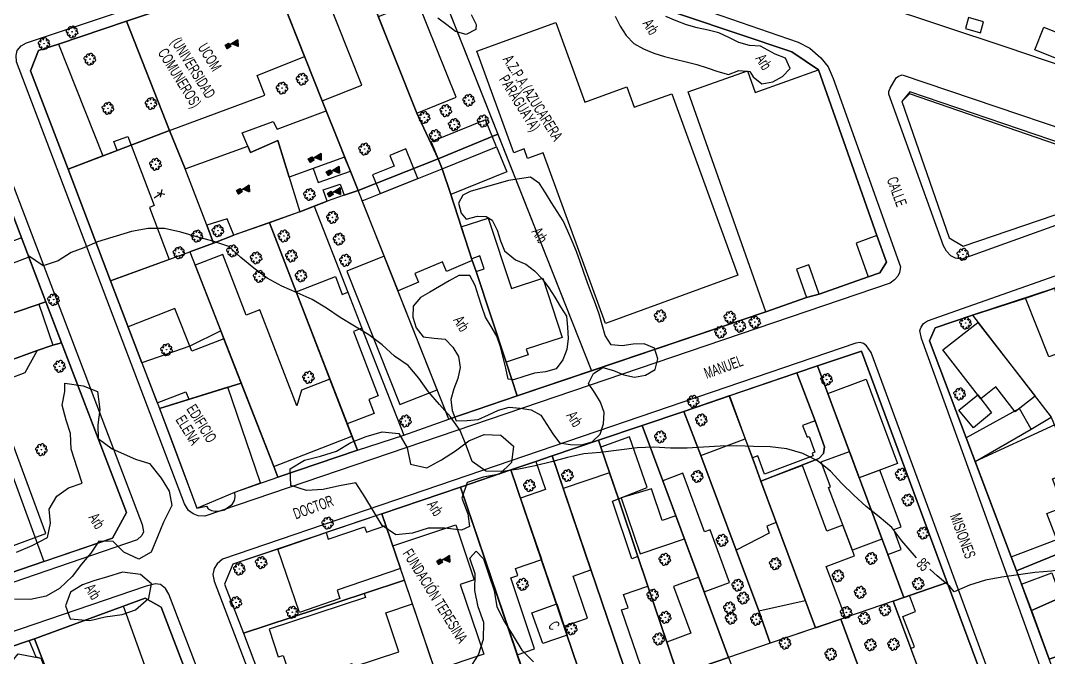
# Model space of a CAD drawing. Header units: millimetres. Extents: x 438774 to 440085, y 7202522 to 7203572.
# Drawn here: x 439431.5 to 439616.7, y 7202776.5 to 7202891.2 of the extents above; entities that cross this region are included whole.
import ezdxf

# ---------------------------------------------------------------- set-up
doc = ezdxf.new("R2010")
doc.units = ezdxf.units.MM
doc.linetypes.add('00', pattern=[10, 0, -10])
for name, color, linetype in [('0505', 1, 'Continuous'), ('0506', 1, 'Continuous'), ('0603', 1, 'Continuous'), ('0611', 30, 'Continuous'), ('0612', 7, 'Continuous'), ('0703', 6, 'Continuous'), ('0705', 242, 'Continuous'), ('0707', 7, 'Continuous'), ('0801', 10, 'Continuous'), ('0803', 160, 'Continuous'), ('0811', 10, 'Continuous'), ('0812', 7, 'Continuous'), ('0821', 10, 'Continuous'), ('0822', 7, 'Continuous'), ('0853', 7, 'Continuous'), ('1005', 3, 'Continuous'), ('1006', 3, 'Continuous'), ('1007', 3, 'Continuous')]:
    doc.layers.add(name, color=color, linetype=linetype)
doc.styles.add('02', font='swissc.ttf')

# ---------------------------------------------------------------- blocks, each defined once
blk = doc.blocks.new('15')
for p, q in [((-0.38, 0.75), (0.37, 0.75)), ((-0.38, 0.73), (0.37, 0.73)), ((-0.38, 0.72), (0.37, 0.72)), ((-0.38, 0.7), (0.37, 0.7)), ((-0.38, 0.69), (0.37, 0.69)), ((-0.38, 0.67), (0.37, 0.67)), ((-0.38, 0.66), (0.37, 0.66)), ((-0.38, 0.64), (0.37, 0.64)), ((-0.38, 0.63), (0.37, 0.63)), ((-0.38, 0.61), (0.37, 0.61)), ((-0.38, 0.6), (0.37, 0.6)), ((-0.38, 0.58), (0.37, 0.58)), ((-0.38, 0.57), (0.37, 0.57)), ((-0.38, 0.55), (0.37, 0.55)), ((-0.38, 0.54), (0.37, 0.54)), ((-0.38, 0.52), (0.37, 0.52)), ((-0.38, 0.51), (0.37, 0.51)), ((-0.38, 0.49), (0.37, 0.49)), ((-0.38, 0.48), (0.37, 0.48)), ((-0.38, 0.46), (0.37, 0.46)), ((-0.38, 0.45), (0.37, 0.45)), ((-0.38, 0.43), (0.37, 0.43)), ((-0.38, 0.42), (0.37, 0.42)), ((-0.38, 0.4), (0.37, 0.4)), ((-0.38, 0.39), (0.37, 0.39)), ((-0.38, 0.37), (0.37, 0.37)), ((-0.38, 0.36), (0.37, 0.36)), ((-0.38, 0.34), (0.37, 0.34)), ((-0.38, 0.33), (0.37, 0.33)), ((-0.38, 0.31), (0.37, 0.31)), ((-0.38, 0.3), (0.37, 0.3)), ((-0.38, 0.28), (0.37, 0.28)), ((-0.38, 0.27), (0.37, 0.27)), ((-0.38, 0.25), (0.37, 0.25)), ((-0.38, 0.24), (0.37, 0.24)), ((-0.38, 0.22), (0.37, 0.22)), ((-0.38, 0.21), (0.37, 0.21)), ((-0.38, 0.19), (0.37, 0.19)), ((-0.38, 0.18), (0.37, 0.18)), ((-0.38, 0.16), (0.37, 0.16)), ((-0.38, 0.15), (0.37, 0.15)), ((-0.38, 0.13), (0.37, 0.13)), ((-0.38, 0.12), (0.37, 0.12)), ((-0.38, 0.1), (0.37, 0.1)), ((-0.38, 0.09), (0.37, 0.09)), ((-0.38, 0.07), (0.37, 0.07)), ((-0.38, 0.06), (0.37, 0.06)), ((-0.38, 0.04), (0.37, 0.04)), ((-0.38, 0.03), (0.37, 0.03)), ((-0.38, 0.01), (0.37, 0.01))]:
    blk.add_line(p, q)
for points in [[(0, 0), (0, 2.5), (1.05, 1.88), (0, 1.12)], [(-0.38, 0.75), (0.37, 0.75), (0.37, 0), (-0.38, 0)]]:
    blk.add_lwpolyline(points, close=True)
blk.add_lwpolyline([(0.01, 2.48), (0.01, 1.17), (1.02, 1.88), (0.03, 2.48), (0.03, 1.23), (0.97, 1.88), (0.04, 2.42), (0.04, 1.28), (0.93, 1.88), (0.06, 2.38), (0.06, 1.33), (0.89, 1.88), (0.07, 2.33), (0.07, 1.38), (0.84, 1.88), (0.09, 2.28), (0.09, 1.42), (0.79, 1.88), (0.1, 2.23), (0.1, 1.48), (0.75, 1.88), (0.12, 2.17), (0.12, 1.53), (0.7, 1.88), (0.13, 2.12), (0.13, 1.58), (0.66, 1.88), (0.15, 2.08), (0.15, 1.62), (0.61, 1.88), (0.16, 2.03), (0.16, 1.67), (0.55, 1.88), (0.18, 2), (0.18, 1.7), (0.51, 1.88), (0.19, 1.95), (0.19, 1.75), (0.46, 1.88), (0.21, 1.92), (0.21, 1.78), (0.42, 1.88), (0.22, 1.9), (0.22, 1.8), (0.37, 1.88), (0.24, 1.88), (0.24, 1.83), (0.3, 1.85), (0.24, 1.85)])
blk = doc.blocks.new('18')
for points in [[(-0.5, 1), (0.5, 2)], [(-0.5, 2), (0.5, 1)], [(0, 0), (0, 1.5)]]:
    blk.add_lwpolyline(points)
blk = doc.blocks.new('09')
for p, q in [((-0.04, 0.01), (0.04, 0.01)), ((-0.02, 0.03), (0.02, 0.03)), ((0, 0.05), (0, 0.05)), ((-0.04, -0.01), (0.04, -0.01)), ((-0.02, -0.03), (0.02, -0.03))]:
    blk.add_line(p, q)
for points in [[(-0.61, 0.39), (-0.76, 0.34), (-0.88, 0.27), (-0.97, 0.13), (-1, 0), (-0.96, -0.15), (-0.88, -0.26), (-0.83, -0.31), (-0.73, -0.36), (-0.58, -0.38)], [(-0.12, 0.67), (-0.2, 0.77), (-0.32, 0.84), (-0.46, 0.87), (-0.62, 0.83), (-0.74, 0.77), (-0.81, 0.63), (-0.83, 0.49), (-0.83, 0.42), (-0.79, 0.32), (-0.69, 0.22), (-0.62, 0.16)], [(-0.41, 0.6), (-0.39, 0.72), (-0.35, 0.82), (-0.3, 0.88), (-0.18, 0.96), (-0.03, 1), (0.1, 0.96), (0.24, 0.87), (0.31, 0.75), (0.36, 0.62), (0.37, 0.55)], [(0.11, 0.66), (0.19, 0.71), (0.31, 0.78), (0.42, 0.81), (0.49, 0.81), (0.63, 0.78), (0.76, 0.7), (0.82, 0.58), (0.84, 0.41), (0.81, 0.28), (0.75, 0.16), (0.69, 0.06)], [(0.67, -0.42), (0.8, -0.38), (0.91, -0.29), (0.99, -0.14), (1.01, -0.01), (0.95, 0.14), (0.86, 0.24), (0.8, 0.29), (0.7, 0.32), (0.56, 0.34)], [(-0.14, -0.69), (-0.19, -0.75), (-0.3, -0.83), (-0.4, -0.87), (-0.48, -0.87), (-0.61, -0.83), (-0.74, -0.75), (-0.8, -0.63), (-0.83, -0.47), (-0.79, -0.33), (-0.7, -0.18), (-0.64, -0.12)], [(-0.38, -0.63), (-0.34, -0.76), (-0.26, -0.88), (-0.13, -0.97), (0.01, -1.01), (0.15, -0.97), (0.27, -0.88), (0.32, -0.83), (0.36, -0.73), (0.38, -0.57)], [(0.15, -0.7), (0.32, -0.83), (0.46, -0.87), (0.62, -0.85), (0.74, -0.79), (0.83, -0.66), (0.86, -0.52), (0.86, -0.45), (0.83, -0.34), (0.74, -0.24), (0.67, -0.18)]]:
    blk.add_lwpolyline(points)
blk.add_lwpolyline([(0, -0.05), (-0.05, 0), (0, 0.05), (0.05, 0)], close=True)

msp = doc.modelspace()

# ---------------------------------------------------------------- linework, layer by layer
at = {"layer": '0505', "linetype": 'Continuous', "elevation": 85, "flags": 128}
for points in [[(439592.9, 7202794.45), (439590.24, 7202797.47), (439588.48, 7202799.91), (439586.17, 7202801.81), (439583.81, 7202803.66), (439581.63, 7202805.73), (439579.48, 7202807.82), (439577.42, 7202810), (439575.1, 7202811.91), (439572.41, 7202813.22), (439569.52, 7202814.04), (439566.55, 7202814.43), (439563.54, 7202814.46), (439560.55, 7202814.58), (439557.55, 7202814.54), (439554.55, 7202814.38), (439551.56, 7202814.19), (439548.56, 7202814.18), (439545.56, 7202814.36), (439542.57, 7202814.23), (439535.95, 7202813.41), (439532.96, 7202813.12), (439530.03, 7202812.46), (439527.13, 7202811.69), (439524.22, 7202810.99), (439521.27, 7202810.41), (439518.31, 7202809.95), (439515.31, 7202810.04), (439512.84, 7202811.74), (439511.82, 7202814.56), (439510.68, 7202817.34), (439508.93, 7202819.79), (439506.97, 7202822.05), (439504.99, 7202824.3), (439503.27, 7202826.76), (439501.31, 7202829.03), (439498.85, 7202830.75), (439496.63, 7202832.77), (439494.21, 7202834.55), (439491.66, 7202836.11), (439489.1, 7202837.68), (439486.62, 7202839.38), (439484.05, 7202840.91), (439481.32, 7202842.15), (439478.55, 7202843.32), (439475.94, 7202844.8), (439473.5, 7202846.56), (439471.2, 7202848.48), (439469, 7202850.51), (439466.15, 7202851.46), (439463.26, 7202852.25), (439460.37, 7202853.04), (439457.45, 7202853.74), (439454.45, 7202853.73), (439451.49, 7202853.21), (439445.34, 7202851.3), (439442.86, 7202850.27), (439440.63, 7202849.37), (439438.29, 7202847.9), (439435.55, 7202846.97), (439432.91, 7202848.79), (439421.46, 7202878.78)], [(439652.19, 7202779.28), (439651.06, 7202780.99), (439649.24, 7202783.39), (439643.99, 7202787.19), (439641.74, 7202789.18), (439639.11, 7202790.63), (439636.16, 7202791.14), (439633.2, 7202791.69), (439630.26, 7202792.27), (439627.31, 7202792.79), (439624.31, 7202792.96), (439621.32, 7202792.71), (439617.22, 7202792.01), (439614.23, 7202791.79), (439611.26, 7202791.36), (439608.28, 7202790.97), (439605.33, 7202790.43), (439602.47, 7202789.53), (439599.72, 7202788.33), (439598.9, 7202789.24), (439596.61, 7202791.18), (439595.38, 7202792.32)]]:
    msp.add_lwpolyline(points, dxfattribs=at)
at = {"layer": '0505', "linetype": '00', "elevation": 85, "flags": 128}
msp.add_lwpolyline([(439595.38, 7202792.32), (439592.9, 7202794.45)], dxfattribs=at)
at = {"layer": '0603', "linetype": 'Continuous', "flags": 128}
for points in [[(439276.86, 7202997.55), (439300.73, 7202989.62), (439419.01, 7202949.95), (439487.2, 7202926.88), (439539.11, 7202909.64), (439609.18, 7202886.39), (439688.49, 7202859.47), (439747.77, 7202839.63)], [(439500.56, 7202909.88), (439501.67, 7202910.24), (439502.58, 7202910.34), (439504.09, 7202910.12), (439536.76, 7202899.34), (439571.56, 7202887.28), (439573.7, 7202886.2)], [(439589.27, 7202880.82), (439589.69, 7202881.14), (439590.34, 7202881.36), (439636.84, 7202865.64)]]:
    msp.add_lwpolyline(points, dxfattribs=at)
at = {"layer": '0611', "linetype": 'Continuous', "flags": 128}
for points in [[(439573.7, 7202886.2), (439575.68, 7202884.47), (439576.97, 7202882.85), (439577.87, 7202880.75), (439590.03, 7202846.84), (439589.85, 7202845.8), (439589.55, 7202845.13), (439588.96, 7202844.49), (439588.17, 7202843.85), (439464.67, 7202801.9), (439463.5, 7202801.96), (439462.59, 7202802.34), (439461.74, 7202802.95), (439461.02, 7202804.17), (439430.74, 7202883.71), (439430.67, 7202884.86), (439430.86, 7202885.77), (439431.59, 7202886.59), (439432.55, 7202887.15), (439500.56, 7202909.88)], [(439361.86, 7202862.92), (439419.75, 7202882.52), (439420.9, 7202882.61), (439421.63, 7202882.38), (439422.08, 7202882.13), (439422.52, 7202881.33), (439453.42, 7202800.41), (439453.66, 7202799.08), (439453.36, 7202798.42), (439452.51, 7202797.65), (439411.82, 7202783.77)], [(439636.84, 7202865.64), (439637.37, 7202864.93), (439637.98, 7202863.81), (439637.86, 7202862.23), (439637.16, 7202861.19), (439601.05, 7202848.19), (439599.92, 7202848.36), (439599.07, 7202848.82), (439598.34, 7202849.63), (439597.8, 7202850.6), (439587.94, 7202877.9), (439587.92, 7202878.4), (439588.19, 7202878.97), (439589.27, 7202880.82)], [(439620.78, 7202759.46), (439593.83, 7202833.91), (439593.49, 7202835.36), (439593.72, 7202835.97), (439594.17, 7202836.63), (439594.88, 7202837.12), (439652.32, 7202857.31), (439654.02, 7202857.91), (439655.92, 7202858.15), (439657.65, 7202858.2), (439659.22, 7202857.87)], [(439613.02, 7202754.56), (439584.71, 7202831.41), (439583.88, 7202832.57), (439583.36, 7202833.04), (439582.77, 7202833.21), (439581.95, 7202833.1), (439467.88, 7202794.2), (439466.92, 7202793.35), (439466.34, 7202792.49), (439466.12, 7202791.44), (439466.37, 7202790.25), (439497.15, 7202709.43), (439497.95, 7202708.14), (439498.61, 7202707.6), (439499.37, 7202707.48), (439500.08, 7202707.69), (439580.79, 7202734.22)], [(439467.16, 7202696.13), (439488.87, 7202703.56), (439489.35, 7202704.28), (439489.38, 7202705.23), (439489.21, 7202706.98), (439458.23, 7202787.89), (439457.6, 7202788.91), (439456.73, 7202789.61), (439455.74, 7202789.73), (439454.1, 7202789.34), (439416.41, 7202776.5)]]:
    msp.add_lwpolyline(points, dxfattribs=at)
at = {"layer": '0703', "linetype": 'Continuous', "flags": 128}
for points in [[(439476.67, 7202899.73), (439450.55, 7202891.05), (439438.32, 7202886.93), (439434.72, 7202885.77), (439433.27, 7202882.13), (439440.07, 7202864.43), (439447.72, 7202844.3), (439453.33, 7202829.54), (439456.5, 7202821.31), (439463.25, 7202803.34), (439470.1, 7202806.24), (439477.85, 7202808.92), (439492.19, 7202813.79), (439500.52, 7202816.5), (439508.65, 7202819.37), (439520.95, 7202823.62), (439534.35, 7202828.12), (439565.78, 7202838.69), (439573.11, 7202841.28), (439575.35, 7202841.91), (439584.18, 7202845.04), (439586.3, 7202845.71), (439587.52, 7202847.67), (439585.79, 7202852.44), (439575.23, 7202882.27), (439570.42, 7202885.54), (439502.61, 7202908.35)], [(439410.84, 7202785.32), (439421.43, 7202788.9), (439435.7, 7202793.74), (439448.08, 7202797.94), (439450.56, 7202802.61), (439438.89, 7202833.14), (439436.07, 7202840.53), (439421.46, 7202878.78), (439419.2, 7202880.02), (439391.24, 7202870.62), (439376.81, 7202865.78), (439362.98, 7202861.14)], [(439622.74, 7202760.69), (439621.01, 7202765.27), (439616.83, 7202776.2), (439613.6, 7202784.97), (439611.85, 7202789.71), (439610.92, 7202792.11), (439609.96, 7202794.59), (439601.86, 7202816.03), (439595.26, 7202833.52), (439596.26, 7202835.85), (439603, 7202838.11), (439612.56, 7202841.18), (439617.82, 7202842.99), (439628.11, 7202846.52), (439635.55, 7202849.02), (439656.26, 7202855.95), (439658.58, 7202855.82), (439665.73, 7202853.33), (439673.25, 7202850.85), (439681.53, 7202847.96), (439689.25, 7202845.36), (439733.18, 7202830.41)], [(439604.5, 7202773.65), (439598.45, 7202789.98), (439582.99, 7202831.64), (439575.1, 7202828.97), (439571.37, 7202827.71), (439559.19, 7202823.57), (439551, 7202820.8), (439543.51, 7202818.27), (439535.61, 7202815.59), (439527.26, 7202812.76), (439524.35, 7202811.76), (439519.83, 7202810.24), (439510.77, 7202807.17), (439496.58, 7202802.36), (439469.75, 7202793.27), (439468.26, 7202789.7), (439471.63, 7202780.84), (439479.28, 7202760.72)], [(439417.74, 7202774.4), (439434.01, 7202779.85), (439453.95, 7202787.16), (439456.81, 7202785.55), (439465.52, 7202762.77), (439468.82, 7202754.16), (439471.75, 7202746.73), (439474.94, 7202738.19), (439479.21, 7202727.01), (439487.01, 7202706.64), (439486.01, 7202704.29), (439470.86, 7202699.15), (439466.24, 7202697.58)]]:
    msp.add_lwpolyline(points, dxfattribs=at)
msp.add_lwpolyline([(439590.24, 7202876.59), (439598.77, 7202852.02), (439601.3, 7202850.53), (439634.09, 7202861.72), (439633.98, 7202863.36), (439591.65, 7202877.97)], close=True, dxfattribs=at)
at = {"layer": '0705', "linetype": 'Continuous', "flags": 128}
for points in [[(439517.5, 7202870.71), (439506.73, 7202866.28), (439502.89, 7202874.48), (439490.91, 7202904.48), (439502.61, 7202908.35)], [(439575.23, 7202882.27), (439570.42, 7202885.54), (439502.61, 7202908.35), (439534.35, 7202828.12), (439565.78, 7202838.69), (439573.11, 7202841.28), (439575.35, 7202841.91), (439584.18, 7202845.04), (439586.3, 7202845.71), (439587.52, 7202847.67), (439585.79, 7202852.44), (439575.23, 7202882.27)], [(439490.91, 7202904.48), (439502.89, 7202874.48), (439506.73, 7202866.28), (439492.29, 7202860.58), (439485.8, 7202876.68), (439476.67, 7202899.73), (439483.98, 7202902.2)], [(439476.67, 7202899.73), (439485.8, 7202876.68), (439492.29, 7202860.58), (439489.78, 7202859.71), (439486.71, 7202858.65), (439484.36, 7202857.72), (439481.79, 7202856.72), (439476.31, 7202854.74), (439469.93, 7202852.5), (439466.25, 7202851.07), (439465.04, 7202854.31), (439461.13, 7202864.46), (439458.31, 7202871.34), (439450.55, 7202891.05)], [(439450.55, 7202891.05), (439438.32, 7202886.93), (439434.72, 7202885.77), (439433.27, 7202882.13), (439440.07, 7202864.43), (439458.31, 7202871.34)], [(439406.13, 7202830.32), (439436.07, 7202840.53), (439421.46, 7202878.78), (439419.2, 7202880.02), (439391.24, 7202870.62)], [(439633.98, 7202863.36), (439591.65, 7202877.97), (439590.24, 7202876.59), (439598.77, 7202852.02), (439601.3, 7202850.53), (439634.09, 7202861.72)], [(439458.31, 7202871.34), (439440.07, 7202864.43), (439447.72, 7202844.3), (439462.01, 7202849.52), (439466.25, 7202851.07), (439465.04, 7202854.31), (439461.13, 7202864.46)], [(439506.73, 7202866.28), (439517.5, 7202870.71), (439534.35, 7202828.12), (439520.95, 7202823.62), (439518.98, 7202829.64), (439513.57, 7202845.98), (439512.88, 7202847.95), (439508.98, 7202859.87), (439507.46, 7202864.47)], [(439492.29, 7202860.58), (439506.73, 7202866.28), (439507.46, 7202864.47), (439508.98, 7202859.87), (439512.88, 7202847.95), (439513.57, 7202845.98), (439518.98, 7202829.64), (439520.95, 7202823.62), (439508.65, 7202819.37)], [(439476.31, 7202854.74), (439481.14, 7202842.34), (439492.19, 7202813.79), (439500.52, 7202816.5), (439508.65, 7202819.37), (439506.57, 7202824.7), (439492.29, 7202860.58), (439489.78, 7202859.71), (439486.71, 7202858.65), (439484.36, 7202857.72), (439481.79, 7202856.72)], [(439469.93, 7202852.5), (439466.25, 7202851.07), (439462.01, 7202849.52), (439467.57, 7202835.27), (439468.11, 7202833.88), (439471.24, 7202825.85), (439477.09, 7202810.84), (439477.85, 7202808.92), (439492.19, 7202813.79), (439491.17, 7202816.36), (439481.14, 7202842.34), (439476.31, 7202854.74), (439469.93, 7202852.5)], [(439462.01, 7202849.52), (439467.57, 7202835.27), (439461.98, 7202832.56), (439453.33, 7202829.54), (439447.72, 7202844.3)], [(439617.82, 7202842.99), (439603, 7202838.11), (439596.26, 7202835.85), (439595.26, 7202833.52), (439601.86, 7202816.03), (439609.96, 7202794.59), (439610.92, 7202792.11), (439650.48, 7202808.23), (439646.26, 7202809.73), (439639.92, 7202811.98), (439627.26, 7202817.12), (439625.19, 7202822.19), (439621.55, 7202831.17), (439618.8, 7202839.09), (439617.82, 7202842.99), (439612.56, 7202841.18)], [(439436.07, 7202840.53), (439406.13, 7202830.32), (439407.37, 7202826.96), (439408.45, 7202824.04), (439409.01, 7202822.54), (439434.46, 7202831.76), (439437.29, 7202832.73), (439438.89, 7202833.14)], [(439467.57, 7202835.27), (439461.98, 7202832.56), (439453.33, 7202829.54), (439456.5, 7202821.31), (439471.24, 7202825.85), (439468.11, 7202833.88)], [(439438.89, 7202833.14), (439437.29, 7202832.73), (439434.46, 7202831.76), (439423.22, 7202827.69), (439435.7, 7202793.74), (439448.08, 7202797.94), (439450.56, 7202802.61)], [(439598.45, 7202789.98), (439591.65, 7202787.66), (439590.6, 7202787.3), (439587.72, 7202795.04), (439576.95, 7202824.02), (439575.1, 7202828.97), (439582.99, 7202831.64), (439598.45, 7202789.98)], [(439575.1, 7202828.97), (439587.72, 7202795.04), (439590.6, 7202787.3), (439588.7, 7202786.64), (439580.09, 7202783.7), (439579.25, 7202783.41), (439574.69, 7202781.85), (439564.88, 7202808.2), (439574.13, 7202811.81), (439575.31, 7202812.33), (439576.17, 7202813.2), (439576.32, 7202814.44), (439574.66, 7202819.11), (439571.37, 7202827.71)], [(439423.22, 7202827.69), (439435.7, 7202793.74), (439421.43, 7202788.9), (439419.96, 7202792.88), (439413.71, 7202809.81), (439412.82, 7202812.21), (439409.01, 7202822.54)], [(439571.37, 7202827.71), (439574.66, 7202819.11), (439576.32, 7202814.44), (439576.17, 7202813.2), (439575.31, 7202812.33), (439574.13, 7202811.81), (439564.88, 7202808.2), (439563.33, 7202812.4), (439559.17, 7202823.57)], [(439471.24, 7202825.85), (439456.5, 7202821.31), (439463.25, 7202803.34), (439470.1, 7202806.24), (439477.85, 7202808.92), (439477.09, 7202810.84), (439471.24, 7202825.85)], [(439559.19, 7202823.57), (439562.04, 7202815.86), (439563.33, 7202812.4), (439564.88, 7202808.2), (439574.69, 7202781.85), (439566.53, 7202779.06), (439564.52, 7202784.91), (439560.42, 7202795.81), (439554.04, 7202812.86), (439551, 7202820.8)], [(439551, 7202820.8), (439554.04, 7202812.86), (439560.42, 7202795.81), (439564.52, 7202784.91), (439566.53, 7202779.06), (439559.04, 7202776.5), (439547.22, 7202808.3), (439543.51, 7202818.27)], [(439543.51, 7202818.27), (439547.22, 7202808.3), (439559.04, 7202776.5), (439549.93, 7202773.38), (439542.71, 7202794.64), (439539.19, 7202805.03), (439536.02, 7202814.38), (439535.61, 7202815.59)], [(439535.61, 7202815.59), (439536.02, 7202814.38), (439539.19, 7202805.03), (439542.71, 7202794.64), (439549.93, 7202773.38), (439549.47, 7202773.22), (439545.68, 7202771.93), (439541.59, 7202770.53), (439541.12, 7202772.04), (439527.26, 7202812.76)], [(439527.26, 7202812.76), (439541.12, 7202772.04), (439541.59, 7202770.53), (439541.13, 7202770.37), (439536.67, 7202768.74), (439534.16, 7202767.99), (439519.83, 7202810.24), (439524.35, 7202811.76)], [(439519.83, 7202810.24), (439534.16, 7202767.99), (439531.05, 7202766.92), (439525.11, 7202764.9), (439523.97, 7202768.21), (439520.95, 7202776.98), (439510.77, 7202807.17)], [(439650.48, 7202808.23), (439610.92, 7202792.11), (439611.85, 7202789.71), (439613.6, 7202784.97), (439618.9, 7202787.29), (439638.61, 7202794.53), (439664.41, 7202803.29), (439661.67, 7202804.26), (439653.74, 7202807.08), (439650.48, 7202808.23)], [(439510.77, 7202807.17), (439525.11, 7202764.9), (439510.81, 7202760.05), (439507.57, 7202769.98), (439500.64, 7202790.39), (439497.3, 7202800.26), (439496.58, 7202802.36)], [(439664.41, 7202803.29), (439638.61, 7202794.53), (439618.9, 7202787.29), (439613.6, 7202784.97), (439616.83, 7202776.2), (439665.34, 7202793.52), (439669.06, 7202801.63)], [(439496.58, 7202802.36), (439469.75, 7202793.27), (439468.26, 7202789.7), (439471.63, 7202780.84), (439493.4, 7202788), (439500.64, 7202790.39)], [(439500.64, 7202790.39), (439493.4, 7202788), (439471.63, 7202780.84), (439479.28, 7202760.72), (439507.57, 7202769.98)], [(439604.5, 7202773.65), (439601.25, 7202772.42), (439594.92, 7202770.01), (439588.7, 7202786.64), (439590.6, 7202787.3), (439598.45, 7202789.98)], [(439434.01, 7202779.85), (439440.85, 7202762.11), (439442.37, 7202762.74), (439445.41, 7202755.66), (439446.13, 7202755.89), (439459.12, 7202760.5), (439461.44, 7202761.31), (439465.52, 7202762.77), (439456.81, 7202785.55), (439453.95, 7202787.16)], [(439570.59, 7202733.33), (439565.54, 7202746.82), (439557.02, 7202769.57), (439554.96, 7202775.1), (439559.04, 7202776.5), (439574.64, 7202736.6), (439575.27, 7202734.89)]]:
    msp.add_lwpolyline(points, close=True, dxfattribs=at)
for points in [[(439594.43, 7202742.83), (439593.28, 7202745.88), (439585.45, 7202766.7), (439579.25, 7202783.41), (439566.53, 7202779.06), (439559.04, 7202776.5), (439574.64, 7202736.6), (439575.27, 7202734.89), (439589.3, 7202739.58)], [(439432.48, 7202751.05), (439433.09, 7202751.15), (439445.41, 7202755.66), (439442.37, 7202762.74), (439440.85, 7202762.11), (439434.01, 7202779.85), (439417.74, 7202774.4)]]:
    msp.add_lwpolyline(points, dxfattribs=at)
at = {"layer": '0707', "linetype": 'Continuous', "flags": 128}
for points in [[(439502.61, 7202908.35), (439570.42, 7202885.54), (439575.23, 7202882.27)], [(439438.32, 7202886.93), (439450.55, 7202891.05)], [(439362.98, 7202861.14), (439376.81, 7202865.78), (439391.24, 7202870.62), (439419.2, 7202880.02), (439421.46, 7202878.78), (439436.07, 7202840.53), (439450.56, 7202802.61), (439448.08, 7202797.94), (439421.43, 7202788.9), (439410.84, 7202785.32)], [(439458.31, 7202871.34), (439461.13, 7202864.46)], [(439489.78, 7202859.71), (439492.29, 7202860.58)], [(439481.79, 7202856.72), (439486.71, 7202858.65)], [(439484.36, 7202857.72), (439490.47, 7202842.24)], [(439476.31, 7202854.74), (439481.14, 7202842.34)], [(439465.04, 7202854.31), (439466.25, 7202851.07)], [(439462.01, 7202849.52), (439466.25, 7202851.07), (439469.93, 7202852.5)], [(439585.79, 7202852.44), (439587.52, 7202847.67), (439586.3, 7202845.71), (439584.18, 7202845.04)], [(439512.88, 7202847.95), (439513.57, 7202845.98)], [(439628.51, 7202845.32), (439628.11, 7202846.52), (439612.56, 7202841.18)], [(439575.35, 7202841.91), (439573.11, 7202841.28)], [(439386.63, 7202823.67), (439391.93, 7202825.48), (439406.13, 7202830.32), (439436.07, 7202840.53)], [(439565.78, 7202838.69), (439520.95, 7202823.62)], [(439603, 7202838.11), (439596.26, 7202835.85), (439595.26, 7202833.52), (439601.86, 7202816.03)], [(439453.33, 7202829.54), (439450.89, 7202836.01)], [(439492.95, 7202835.78), (439500.52, 7202816.5)], [(439576.95, 7202824.02), (439575.1, 7202828.97), (439582.99, 7202831.64), (439598.45, 7202789.98)], [(439508.65, 7202819.37), (439520.95, 7202823.62), (439518.98, 7202829.64)], [(439491.17, 7202816.36), (439492.19, 7202813.79), (439500.52, 7202816.5), (439508.65, 7202819.37), (439506.57, 7202824.7)], [(439559.19, 7202823.57), (439559.17, 7202823.57), (439551, 7202820.8), (439554.04, 7202812.86)], [(439551, 7202820.8), (439543.51, 7202818.27), (439547.22, 7202808.3)], [(439613.56, 7202817.61), (439617.19, 7202819.78)], [(439543.51, 7202818.27), (439535.61, 7202815.59), (439536.02, 7202814.38)], [(439574.66, 7202819.11), (439576.32, 7202814.44), (439576.17, 7202813.2), (439575.31, 7202812.33), (439574.13, 7202811.81)], [(439527.26, 7202812.76), (439535.61, 7202815.59)], [(439492.19, 7202813.79), (439477.85, 7202808.92), (439477.09, 7202810.84)], [(439524.35, 7202811.76), (439519.83, 7202810.24)], [(439510.77, 7202807.17), (439496.58, 7202802.36), (439486.53, 7202798.96)], [(439539.19, 7202805.03), (439542.71, 7202794.64)], [(439496.58, 7202802.36), (439497.3, 7202800.26)], [(439477.85, 7202796.01), (439469.75, 7202793.27), (439468.26, 7202789.7), (439471.63, 7202780.84), (439493.4, 7202788)], [(439564.52, 7202784.91), (439560.42, 7202795.81)], [(439591.65, 7202787.66), (439590.6, 7202787.3), (439587.72, 7202795.04)], [(439609.96, 7202794.59), (439611.85, 7202789.71)], [(439544.52, 7202789.33), (439547.93, 7202779.27)], [(439466.24, 7202697.58), (439486.01, 7202704.29), (439487.01, 7202706.64), (439479.21, 7202727.01), (439474.94, 7202738.19), (439471.67, 7202746.7), (439465.52, 7202762.77), (439456.81, 7202785.55), (439453.95, 7202787.16), (439433.06, 7202779.49)], [(439588.7, 7202786.64), (439580.09, 7202783.7)], [(439590.6, 7202787.3), (439588.7, 7202786.64), (439591.89, 7202778.12)], [(439579.25, 7202783.41), (439585.45, 7202766.7)], [(439471.63, 7202780.84), (439479.28, 7202760.72)], [(439433.06, 7202779.49), (439434.22, 7202776.61)], [(439566.53, 7202779.06), (439559.04, 7202776.5)], [(439520.95, 7202776.98), (439523.97, 7202768.21)]]:
    msp.add_lwpolyline(points, dxfattribs=at)
at = {"layer": '0801', "linetype": 'Continuous', "flags": 128}
for points in [[(439476.67, 7202899.73), (439485.8, 7202876.68), (439492.96, 7202879.52), (439483.98, 7202902.2), (439476.67, 7202899.73)], [(439601.74, 7202889.72), (439604.41, 7202888.97), (439604.96, 7202890.96), (439602.29, 7202891.7), (439601.74, 7202889.72)], [(439618.25, 7202884.29), (439614.25, 7202885.89), (439615.87, 7202889.95), (439619.88, 7202888.35), (439618.25, 7202884.29)], [(439440.07, 7202864.43), (439433.27, 7202882.13), (439434.72, 7202885.77), (439438.32, 7202886.93), (439446.3, 7202866.8), (439440.07, 7202864.43)], [(439634.07, 7202863.95), (439591.71, 7202878.34), (439590.24, 7202876.59), (439598.77, 7202852.02), (439601.3, 7202850.53), (439634.09, 7202861.72), (439634.07, 7202863.95)], [(439447.72, 7202844.3), (439440.07, 7202864.43), (439448.87, 7202867.78), (439448.27, 7202869.36), (439450.79, 7202870.31), (439455.53, 7202857.84), (439454.71, 7202857.53), (439458.28, 7202848.15), (439447.72, 7202844.3)], [(439496.29, 7202860.01), (439503.07, 7202862.71), (439500.88, 7202868.08), (439497.99, 7202866.89), (439498.77, 7202864.96), (439494.9, 7202863.37), (439496.29, 7202860.01)], [(439507.46, 7202864.47), (439512.88, 7202847.95), (439508.2, 7202845.98), (439507.49, 7202847.69), (439502.52, 7202845.59), (439503.17, 7202844.03), (439499.5, 7202842.47), (439493.03, 7202858.7), (439507.46, 7202864.47)], [(439447.72, 7202844.3), (439462.01, 7202849.52), (439468.11, 7202833.88), (439462.35, 7202831.61), (439459.31, 7202839.33), (439450.89, 7202836.01), (439447.72, 7202844.3)], [(439462.95, 7202847.1), (439477.09, 7202810.84), (439491.17, 7202816.36), (439487.21, 7202826.6), (439482.11, 7202824.6), (439481.26, 7202821.78), (439474.6, 7202839.09), (439472.13, 7202838.14), (439467.93, 7202849.04), (439462.95, 7202847.1)], [(439506.57, 7202824.7), (439497.01, 7202848.71), (439490.28, 7202846.04), (439499.83, 7202822.01), (439506.57, 7202824.7)], [(439490.32, 7202818.53), (439481.14, 7202842.34), (439488.2, 7202845.06), (439489.44, 7202841.85), (439490.47, 7202842.24), (439492.95, 7202835.78), (439491.45, 7202835.2), (439495.91, 7202823.58), (439494.24, 7202822.94), (439495.22, 7202820.41), (439490.32, 7202818.53)], [(439406.13, 7202830.32), (439434.77, 7202840.09), (439437.29, 7202832.73), (439434.46, 7202831.76), (439432.27, 7202827.72), (439429.41, 7202826.66), (439426.94, 7202827.11), (439417.73, 7202824.25), (439411.98, 7202814.49), (439408.45, 7202824.04), (439415.14, 7202826.39), (439414.12, 7202829.33), (439407.37, 7202826.96), (439406.13, 7202830.32)], [(439603, 7202838.11), (439617.19, 7202819.78), (439619.31, 7202814.56), (439627.26, 7202817.12), (439625.19, 7202822.19), (439622.53, 7202821.29), (439619.14, 7202831.48), (439616.72, 7202830.63), (439612.56, 7202841.18), (439603, 7202838.11)], [(439603.96, 7202836.77), (439614.27, 7202823.54), (439610.69, 7202820.74), (439607.21, 7202825.2), (439604.48, 7202823.08), (439597.65, 7202831.85), (439603.96, 7202836.77)], [(439574.27, 7202812.79), (439565.52, 7202809.5), (439564.3, 7202812.77), (439563.33, 7202812.4), (439559.17, 7202823.57), (439571.37, 7202827.71), (439574.66, 7202819.11), (439572.36, 7202818.24), (439573.2, 7202816.14), (439573.55, 7202816.28), (439574.62, 7202813.46), (439574.09, 7202813.26), (439574.27, 7202812.79)], [(439582.59, 7202808.84), (439576.95, 7202824.02), (439583.81, 7202826.58), (439589.47, 7202811.4), (439582.59, 7202808.84)], [(439603.93, 7202823.8), (439606.43, 7202820.54), (439603.16, 7202817.84), (439600.55, 7202821.02), (439603.93, 7202823.8)], [(439603.45, 7202811.79), (439613.56, 7202817.61), (439611.44, 7202821.33), (439601.86, 7202816.03), (439603.45, 7202811.79)], [(439603.45, 7202811.79), (439609.96, 7202794.59), (439618.18, 7202797.7), (439616.39, 7202802.42), (439619.36, 7202803.54), (439617.44, 7202808.62), (439621.08, 7202810), (439617.82, 7202818.38), (439603.45, 7202811.79)], [(439536.02, 7202814.38), (439539.19, 7202805.03), (439544.41, 7202807.11), (439541.18, 7202816.21), (439536.02, 7202814.38)], [(439560.42, 7202795.81), (439554.04, 7202812.86), (439562.04, 7202815.86), (439567.65, 7202800.77), (439565.92, 7202800.13), (439566.39, 7202798.87), (439560.42, 7202795.81)], [(439521.59, 7202805.19), (439529.44, 7202782.12), (439533.63, 7202783.55), (439531.03, 7202791.14), (439534.25, 7202792.24), (439527.26, 7202812.76), (439524.35, 7202811.76), (439526.08, 7202806.71), (439521.59, 7202805.19)], [(439510.77, 7202807.17), (439520.95, 7202776.98), (439524.1, 7202778.05), (439519.79, 7202790.81), (439521.08, 7202791.26), (439520.65, 7202792.52), (439525.38, 7202794.12), (439519.83, 7202810.24), (439510.77, 7202807.17)], [(439564.88, 7202808.2), (439574.69, 7202781.85), (439580.09, 7202783.7), (439576.66, 7202792.87), (439581.75, 7202794.77), (439579.64, 7202800.33), (439576.77, 7202799.25), (439572.38, 7202811.02), (439564.88, 7202808.2)], [(439529.26, 7202806.9), (439541.12, 7202772.04), (439543.88, 7202772.97), (439539.78, 7202785.04), (439540.96, 7202785.45), (439540.14, 7202787.85), (439544.52, 7202789.33), (439542.71, 7202794.64), (439541.62, 7202794.27), (439538.11, 7202804.65), (439539.19, 7202805.03), (439537.6, 7202809.73), (439529.26, 7202806.9)], [(439547.22, 7202808.3), (439554.65, 7202788.32), (439559.22, 7202790.01), (439555.72, 7202799.47), (439554.72, 7202799.11), (439550.82, 7202809.64), (439547.22, 7202808.3)], [(439539.68, 7202805.23), (439543.13, 7202795.14), (439551.1, 7202797.86), (439549.56, 7202802), (439547.08, 7202801.17), (439545.14, 7202806.85), (439539.68, 7202805.23)], [(439477.85, 7202796.01), (439486.53, 7202798.96), (439486.93, 7202797.77), (439493.47, 7202799.99), (439493.79, 7202799.07), (439497.3, 7202800.26), (439499.94, 7202792.48), (439488.53, 7202788.6), (439489.04, 7202787.09), (439481.73, 7202784.61), (439477.85, 7202796.01)], [(439641.61, 7202785.14), (439616.83, 7202776.2), (439611.85, 7202789.71), (439617.27, 7202791.71), (439618.9, 7202787.29), (439638.61, 7202794.53), (439641.61, 7202785.14)], [(439500.64, 7202790.39), (439493.4, 7202788), (439493.63, 7202787.31), (439476.26, 7202781.56), (439477.9, 7202776.57), (439478.78, 7202776.86), (439480.9, 7202770.47), (439485.56, 7202772.01), (439485.12, 7202773.36), (439491.21, 7202775.38), (439491.4, 7202774.81), (439499.62, 7202777.53), (439497.3, 7202784.55), (439502.09, 7202786.13), (439500.64, 7202790.39)], [(439594.92, 7202770.01), (439591.89, 7202778.12), (439592.55, 7202778.38), (439590.46, 7202783.89), (439592.75, 7202784.76), (439591.65, 7202787.66), (439598.45, 7202789.98), (439604.5, 7202773.65), (439594.92, 7202770.01)], [(439528.12, 7202786.12), (439529.97, 7202780.52), (439525.58, 7202778.98), (439523.62, 7202784.53), (439528.12, 7202786.12)], [(439433.06, 7202779.49), (439434.22, 7202776.61), (439435.13, 7202776.37), (439440.85, 7202762.11), (439442.37, 7202762.74), (439445.41, 7202755.66), (439459.12, 7202760.5), (439450.02, 7202785.72), (439433.06, 7202779.49)]]:
    msp.add_lwpolyline(points, close=True, dxfattribs=at)
for points in [[(439413.71, 7202809.81), (439419.96, 7202792.88), (439436.04, 7202798.82), (439429.73, 7202815.89)], [(439419.31, 7202771.91), (439422.01, 7202771.4), (439428.74, 7202774.24), (439431.07, 7202777.12), (439435.13, 7202776.37), (439437.94, 7202769.38), (439434.78, 7202768.17), (439434.19, 7202766.28), (439434.85, 7202764.57), (439439.22, 7202766.17), (439440.85, 7202762.11), (439442.37, 7202762.74), (439444.05, 7202758.83), (439440.28, 7202757.25), (439441.39, 7202754.61), (439433.09, 7202751.15), (439434.42, 7202747.97)]]:
    msp.add_lwpolyline(points, dxfattribs=at)
at = {"layer": '0803', "linetype": 'Continuous', "flags": 128}
for points in [[(439580.83, 7202813.58), (439586.69, 7202797.8), (439581.35, 7202795.81), (439577.06, 7202807.09), (439577.42, 7202807.22), (439575.75, 7202811.69), (439580.83, 7202813.58)], [(439582.59, 7202808.84), (439587.72, 7202795.04), (439590.15, 7202795.95), (439588.81, 7202799.52), (439590.15, 7202800.01), (439586.32, 7202810.23), (439582.59, 7202808.84)], [(439559.04, 7202776.5), (439553.68, 7202790.94), (439549.14, 7202789.25), (439552.25, 7202780.89), (439547.93, 7202779.27), (439549.93, 7202773.38), (439559.04, 7202776.5)], [(439574.69, 7202781.85), (439566.53, 7202779.06), (439564.52, 7202784.91), (439572.86, 7202786.76), (439574.69, 7202781.85)]]:
    msp.add_lwpolyline(points, close=True, dxfattribs=at)
at = {"layer": '0811', "linetype": 'Continuous', "flags": 128}
for points in [[(439476.67, 7202899.73), (439450.55, 7202891.05), (439458.31, 7202871.34), (439475.52, 7202877.7), (439474.13, 7202881.29), (439482.64, 7202884.67), (439476.67, 7202899.73)], [(439479.88, 7202862.98), (439477.86, 7202869.59), (439472.89, 7202867.4), (439471.44, 7202870.96), (439476.98, 7202872.98), (439477.7, 7202871.62), (439486.55, 7202874.88), (439489.88, 7202866.54), (439479.88, 7202862.98)], [(439393.67, 7202864.03), (439423.41, 7202873.65), (439425.61, 7202867.91), (439421.92, 7202866.63), (439424.48, 7202859.17), (439428.43, 7202860.54), (439431.66, 7202852.05), (439425, 7202849.49), (439423.04, 7202854.55), (439404.24, 7202847.31), (439402.74, 7202851.45), (439398.88, 7202849.97), (439393.67, 7202864.03)], [(439465.04, 7202854.31), (439461.13, 7202864.46), (439472.42, 7202868.54), (439472.89, 7202867.4), (439477.86, 7202869.59), (439481.79, 7202856.72), (439469.93, 7202852.5), (439468.71, 7202855.48), (439465.04, 7202854.31)], [(439489.88, 7202866.54), (439484.23, 7202864.53), (439485.12, 7202862.01), (439490.91, 7202864.05), (439489.88, 7202866.54)], [(439489.78, 7202859.71), (439486.71, 7202858.65), (439486.03, 7202860.66), (439489.09, 7202861.71), (439489.78, 7202859.71)], [(439400.15, 7202846.51), (439406.13, 7202830.32), (439436.07, 7202840.53), (439433, 7202848.56), (439409.66, 7202839.64), (439406.9, 7202846.86), (439404.57, 7202845.97), (439404.09, 7202847.97), (439400.15, 7202846.51)], [(439506.16, 7202774.12), (439498.55, 7202796.59), (439509.89, 7202800.39), (439513.24, 7202790.44), (439510.72, 7202789.6), (439514.94, 7202777.06), (439506.16, 7202774.12)]]:
    msp.add_lwpolyline(points, close=True, dxfattribs=at)
at = {"layer": '0821', "linetype": 'Continuous', "flags": 128}
for points in [[(439495.91, 7202891.81), (439502.89, 7202874.48), (439509.96, 7202877.34), (439502.98, 7202894.66), (439495.91, 7202891.81)], [(439536.9, 7202836.64), (439525.67, 7202867.37), (439522.83, 7202866.35), (439522.21, 7202868.04), (439520.38, 7202867.37), (439513.7, 7202885.64), (439527.91, 7202890.83), (439533.15, 7202876.48), (439540.7, 7202879.25), (439542.05, 7202875.54), (439548.8, 7202877.99), (439560.72, 7202845.34), (439536.9, 7202836.64)], [(439575.23, 7202882.27), (439585.79, 7202852.44), (439582.02, 7202851.11), (439584.18, 7202845.04), (439575.35, 7202841.91), (439573.49, 7202847.2), (439571.28, 7202846.42), (439573.11, 7202841.28), (439565.78, 7202838.69), (439551.76, 7202878.33), (439562.45, 7202882.11), (439563.82, 7202878.23), (439575.23, 7202882.27)], [(439507.46, 7202864.47), (439517.24, 7202868.44), (439515.26, 7202873.31), (439505.48, 7202869.34), (439507.46, 7202864.47)], [(439507.46, 7202864.47), (439517.24, 7202868.44), (439519.07, 7202863.95), (439508.98, 7202859.87), (439507.46, 7202864.47)], [(439518.98, 7202829.64), (439513.57, 7202845.98), (439515, 7202846.45), (439514.23, 7202848.77), (439512.77, 7202848.28), (439510.89, 7202854), (439515.74, 7202855.6), (439519.94, 7202842.89), (439525.57, 7202844.76), (439529.09, 7202834.12), (439522.59, 7202831.97), (439522.93, 7202830.95), (439518.98, 7202829.64)], [(439453.33, 7202829.54), (439456.1, 7202822.34), (439461.27, 7202824.32), (439461.79, 7202822.99), (439471.24, 7202825.85), (439468.11, 7202833.88), (439462.35, 7202831.61), (439461.98, 7202832.56), (439453.33, 7202829.54)], [(439474.7, 7202807.92), (439468.85, 7202825.13), (439456.5, 7202821.31), (439458.97, 7202814.84), (439463.25, 7202803.34), (439464.97, 7202803.71), (439465.29, 7202803.27), (439465.9, 7202802.93), (439466.53, 7202802.8), (439467.19, 7202802.82), (439468.22, 7202803.08), (439468.96, 7202803.58), (439469.59, 7202804.02), (439470.06, 7202804.75), (439470.18, 7202805.4), (439470.1, 7202806.24), (439474.7, 7202807.92)]]:
    msp.add_lwpolyline(points, close=True, dxfattribs=at)
at = {"layer": '1005'}
for points in [[(439512.66, 7202892.24), (439513.57, 7202890.46), (439513.54, 7202889.56), (439511.77, 7202888.64), (439509.85, 7202889.2), (439508.26, 7202890.42), (439506.66, 7202891.61)], [(439538.61, 7202891.93), (439539.5, 7202890.14), (439540.59, 7202888.47), (439541.99, 7202887.03), (439543.73, 7202886.06), (439545.58, 7202885.3), (439547.49, 7202884.7), (439549.43, 7202884.22), (439551.38, 7202883.73), (439553.31, 7202883.24), (439555.22, 7202882.67), (439557.1, 7202881.97), (439559.04, 7202881.47), (439560.9, 7202882.19), (439562.9, 7202881.96), (439563.5, 7202881.05), (439565.04, 7202879.77), (439567.01, 7202880.13), (439568.79, 7202881.06), (439570.13, 7202882.53), (439569.32, 7202884.36), (439567.46, 7202885.11), (439564.81, 7202886.58), (439562.81, 7202886.65), (439560.89, 7202887.21), (439559.11, 7202888.13), (439557.28, 7202888.93), (439555.35, 7202889.46), (439553.39, 7202889.84), (439551.46, 7202890.4), (439549.6, 7202891.14), (439547.75, 7202891.89)], [(439430.78, 7202795.43), (439433.58, 7202796.65), (439436.35, 7202798.1), (439436.9, 7202800.69), (439436.66, 7202803.21), (439438.02, 7202805.51), (439440.1, 7202807), (439442.58, 7202807.86), (439441.74, 7202810.45), (439440.59, 7202814), (439440.48, 7202816.81), (439439.72, 7202819.23), (439438.99, 7202821.93), (439439.44, 7202824.4), (439439.47, 7202825.87), (439442.77, 7202825.39), (439445.35, 7202824.4), (439445.79, 7202821.16), (439445.41, 7202818.4), (439445.44, 7202815.9), (439447.97, 7202814.03), (439452.2, 7202812.2), (439454.71, 7202811.41), (439456.8, 7202808.77), (439458.29, 7202806.4), (439458.76, 7202803.82), (439457.23, 7202800.82), (439456.17, 7202798.21), (439455.01, 7202795.43), (439452.82, 7202794.17), (439450.1, 7202795.43), (439448.17, 7202797.35), (439445.58, 7202797.42), (439444.14, 7202795.27), (439442.48, 7202793.26), (439440.76, 7202791.07), (439438.49, 7202788.9), (439436.08, 7202787.54), (439433.27, 7202786.91), (439430.4, 7202786.99)], [(439512.36, 7202774.41), (439513.98, 7202776.94), (439514.87, 7202779.81), (439514.97, 7202782.8), (439513.91, 7202785.61), (439513.36, 7202788.55), (439513.42, 7202791.55), (439512.42, 7202794.39), (439513.59, 7202795.62), (439514.88, 7202794.22), (439515.88, 7202791.39), (439516.84, 7202788.55), (439517.29, 7202785.59), (439518.69, 7202782.93), (439520.22, 7202780.36), (439521.78, 7202777.79), (439523.93, 7202775.71)]]:
    msp.add_lwpolyline(points, dxfattribs=at)
for points in [[(439512.49, 7202860.37), (439511.17, 7202859.74), (439510.37, 7202858.29), (439510.9, 7202856.46), (439511.79, 7202855.43), (439513.8, 7202855.97), (439515.38, 7202855.9), (439516.44, 7202855.23), (439517.33, 7202853.44), (439517.94, 7202851.53), (439518.7, 7202849.69), (439520.68, 7202848.08), (439522.52, 7202847.31), (439524.09, 7202846.07), (439525.49, 7202844.64), (439526.67, 7202843.03), (439527.74, 7202841.34), (439528.79, 7202839.64), (439529.82, 7202837.92), (439530, 7202835.93), (439530.13, 7202833.94), (439529.88, 7202831.95), (439529.2, 7202830.06), (439528.01, 7202828.46), (439526.09, 7202827.91), (439524.11, 7202827.66), (439522.18, 7202827.1), (439520.28, 7202826.48), (439519.36, 7202826.61), (439518.89, 7202828.55), (439518.45, 7202830.51), (439517.95, 7202832.44), (439517.3, 7202834.33), (439516.27, 7202836.05), (439515.28, 7202837.78), (439514.57, 7202839.65), (439513.99, 7202841.56), (439513.42, 7202843.48), (439512.46, 7202845.24), (439510.45, 7202845.25), (439508.7, 7202844.3), (439506.97, 7202843.3), (439505.25, 7202842.27), (439503.52, 7202841.27), (439502.23, 7202839.75), (439502.19, 7202837.74), (439502.79, 7202835.84), (439504, 7202834.23), (439505.98, 7202834), (439507.97, 7202833.8), (439509.37, 7202832.37), (439510.41, 7202830.66), (439510.69, 7202828.68), (439510.27, 7202826.73), (439509.52, 7202824.87), (439508.99, 7202822.94), (439509.24, 7202820.96), (439509.95, 7202819.09), (439511.95, 7202819.17), (439513.94, 7202819.35), (439515.77, 7202820.18), (439517.57, 7202821.02), (439519.5, 7202821.55), (439521.5, 7202821.36), (439523.48, 7202821.1), (439525.2, 7202820.09), (439526.29, 7202818.41), (439527.37, 7202816.73), (439528.56, 7202815.13), (439530.53, 7202814.83), (439532.53, 7202814.78), (439534.47, 7202815.31), (439535.92, 7202816.68), (439536.54, 7202818.58), (439536.66, 7202820.57), (439535.97, 7202822.45), (439534.93, 7202824.15), (439533.84, 7202825.83), (439534.73, 7202827.63), (439536.4, 7202828.72), (439538.32, 7202828.13), (439540.17, 7202827.36), (439542.12, 7202826.94), (439544.08, 7202827.34), (439545.82, 7202828.34), (439546.32, 7202830.27), (439545.72, 7202832.18), (439543.87, 7202832.95), (439541.87, 7202832.89), (439539.88, 7202832.6), (439537.89, 7202832.77), (439536.79, 7202834.43), (439536.27, 7202836.37), (439535.74, 7202838.29), (439535.06, 7202840.18), (439534.34, 7202842.04), (439533.62, 7202843.91), (439532.95, 7202845.79), (439532.33, 7202847.69), (439531.64, 7202849.57), (439530.88, 7202851.42), (439530.1, 7202853.27), (439529.26, 7202855.08), (439528.18, 7202856.77), (439527.11, 7202858.46), (439526.05, 7202860.15), (439524.97, 7202861.83), (439523.34, 7202862.98), (439521.37, 7202862.65), (439519.39, 7202862.34)], [(439510.92, 7202799.39), (439507.94, 7202799.74), (439504.93, 7202799.79), (439502.08, 7202798.86), (439499.09, 7202798.55), (439496.62, 7202800.25), (439495.06, 7202802.81), (439493.52, 7202805.39), (439491.89, 7202807.91), (439488.93, 7202807.37), (439486.01, 7202806.71), (439483.02, 7202806.54), (439480.17, 7202807.46), (439480.05, 7202810.47), (439482.64, 7202811.99), (439485.55, 7202812.72), (439488.4, 7202813.66), (439490.99, 7202815.18), (439493.78, 7202816.27), (439496.66, 7202817.12), (439499.65, 7202816.81), (439501.16, 7202814.22), (439501.73, 7202811.27), (439504.68, 7202810.65), (439507.32, 7202812.06), (439509.84, 7202813.69), (439512.23, 7202815.5), (439515.01, 7202816.63), (439518.01, 7202816.51), (439520.29, 7202814.56), (439519.92, 7202811.58), (439517.75, 7202809.51), (439514.81, 7202808.92), (439511.95, 7202808), (439510.97, 7202805.17), (439512.05, 7202802.37), (439512.36, 7202800.09)], [(439442.62, 7202789.59), (439440.5, 7202788.23), (439439.6, 7202785.79), (439440.44, 7202783.43), (439443.95, 7202783.13), (439446.75, 7202783.81), (439449.8, 7202784.21), (439452.18, 7202785.04), (439454.6, 7202787.14), (439455.07, 7202789.76), (439453.07, 7202791.41), (439449.86, 7202791.87), (439447.16, 7202790.98), (439444.71, 7202790.27)]]:
    msp.add_lwpolyline(points, close=True, dxfattribs=at)

# ---------------------------------------------------------------- block references
at = {"layer": '0811', "rotation": 302}
for p in [(439468.53, 7202886.39), (439483.52, 7202865.92), (439486.77, 7202863.58), (439470.57, 7202860.22), (439486.98, 7202859.73), (439506.67, 7202793.52)]:
    msp.add_blockref('15', p, dxfattribs=at)
at = {"layer": '0853', "rotation": 302}
msp.add_blockref('18', (439455.53, 7202859.26, 87.04), dxfattribs=at)
at = {"layer": '1007', "rotation": 302}
for p in [(439440.78, 7202889.13), (439435.72, 7202887), (439443.99, 7202884.22), (439482.22, 7202880.62), (439478.61, 7202879.01), (439447.24, 7202875.37), (439455.01, 7202876.24), (439512.25, 7202876.83), (439504.22, 7202873.72), (439508.11, 7202874.95), (439509.64, 7202872.43), (439514.83, 7202873.08), (439506.19, 7202870.44), (439493.48, 7202868.03), (439455.81, 7202865.29), (439483.56, 7202859.85), (439487.68, 7202855.73), (439467.06, 7202853.32), (439463.28, 7202852.36), (439478.93, 7202852.38), (439488.87, 7202851.82), (439469.69, 7202849.7), (439460.04, 7202849.36), (439473.94, 7202848.44), (439480.3, 7202848.79), (439490.02, 7202848), (439601.28, 7202849.08), (439474.5, 7202845.1), (439482.03, 7202845.2), (439437.44, 7202840.94), (439546.74, 7202837.97), (439559.29, 7202837.74), (439563.78, 7202836.86), (439601.76, 7202836.69), (439557.6, 7202835.09), (439561.1, 7202836.13), (439457.8, 7202831.9), (439438.52, 7202828.91), (439483.36, 7202826.93), (439576.72, 7202826.53), (439600.69, 7202823.94), (439552.67, 7202822.62), (439500.84, 7202819.07), (439554.15, 7202819.26), (439546.77, 7202816.21), (439435.25, 7202813.91), (439530.03, 7202809.27), (439553.42, 7202809.09), (439590.16, 7202809.46), (439523.18, 7202807.45), (439591.37, 7202804.83), (439486.83, 7202800.69), (439557.89, 7202797.58), (439594.13, 7202798.89), (439547.56, 7202794.16), (439584.78, 7202794.32), (439470.91, 7202792.42), (439474.86, 7202793.58), (439567.47, 7202793.37), (439578.78, 7202791.19), (439521.94, 7202789.66), (439560.71, 7202789.51), (439593.22, 7202789.78), (439545.39, 7202787.72), (439561.69, 7202787.19), (439582.77, 7202788.22), (439470.28, 7202786.38), (439480.45, 7202784.63), (439559.21, 7202785.41), (439580.25, 7202784.59), (439587.25, 7202785.07), (439547.64, 7202783.72), (439559.51, 7202783.56), (439564.06, 7202783.37), (439583.5, 7202783.54), (439530.74, 7202781.64), (439546.45, 7202779.82), (439569.23, 7202779.06), (439584.63, 7202778.77), (439588.77, 7202778.86), (439577.46, 7202777.07)]:
    msp.add_blockref('09', p, dxfattribs=at)

# ---------------------------------------------------------------- texts
at = {"layer": '0506', "style": '02', "width": 0.75}
msp.add_text('85', height=2, rotation=314, dxfattribs=at).set_placement((439592.75, 7202793.21))
at = {"layer": '0612', "style": '02', "width": 0.75}
for s, rotation, p in [('CALLE', 290, (439587.51, 7202862.56)), ('MANUEL', 20, (439555.1, 7202826.63)), ('DOCTOR', 20, (439481.07, 7202801.33)), ('MISIONES', 290, (439598.89, 7202801.99))]:
    msp.add_text(s, height=2, rotation=rotation, dxfattribs=at).set_placement(p)
at = {"layer": '0801', "style": '02', "width": 0.75}
msp.add_text('C', height=2, rotation=302, dxfattribs=at).set_placement((439526.43, 7202782.24))
at = {"layer": '0812', "style": '02', "width": 0.75}
for s, p in [('(UNIVERSIDAD', (439458.51, 7202887.34)), ('COMUNEROS)', (439456.14, 7202885.36)), ('UCOM', (439463.35, 7202886.27)), ('FUNDACIÓN TERESINA', (439500.25, 7202795.23))]:
    msp.add_text(s, height=2, rotation=302, dxfattribs=at).set_placement(p)
at = {"layer": '0822', "style": '02', "width": 0.75}
for s, p in [('A.Z.P.A.(AZUCARERA', (439518.29, 7202884.17)), ('PARAGUAYA)', (439517.61, 7202880.57)), ('EDIFICIO', (439461.3, 7202821.24)), ('ELENA', (439459.33, 7202819.29))]:
    msp.add_text(s, height=2, rotation=302, dxfattribs=at).set_placement(p)
at = {"layer": '1006', "style": '02', "width": 0.75}
for p in [(439543.49, 7202890.64), (439563.83, 7202884.32), (439523.5, 7202853.12), (439509.37, 7202837.21), (439529.75, 7202820.04), (439504.64, 7202804), (439443.66, 7202801.68), (439442.97, 7202788.94)]:
    msp.add_text('Arb', height=2, rotation=302, dxfattribs=at).set_placement(p)

doc.saveas('drawing.dxf')
